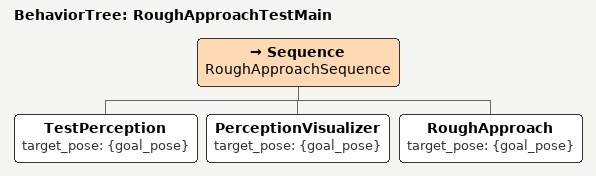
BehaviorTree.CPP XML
<root main_tree_to_execute = "RoughApproachTestMain" >
  <BehaviorTree ID="RoughApproachTestMain">
    <Sequence name="RoughApproachSequence">
      <TestPerception target_pose="{goal_pose}"/>
      <PerceptionVisualizer target_pose="{goal_pose}"/>
      <RoughApproach target_pose="{goal_pose}"/>
    </Sequence>
  </BehaviorTree>
</root>
